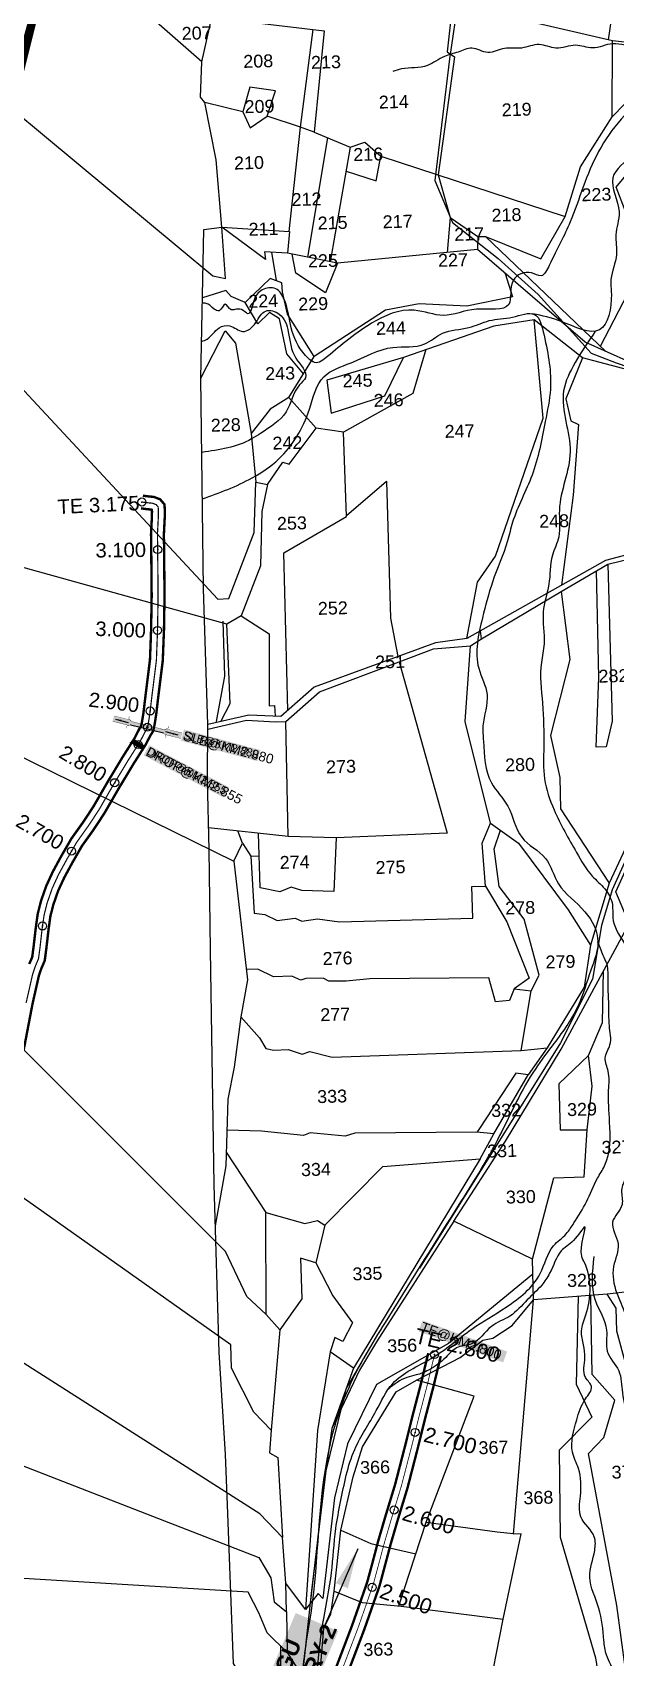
# Model space of a CAD drawing. Header units: inches. Extents: x 192867 to 224088, y 1602358 to 1617481.
# Drawn here: x 199842 to 200567, y 1605087 to 1607111 of the extents above; entities that cross this region are included whole.
import ezdxf
from ezdxf.enums import TextEntityAlignment as Align

# ---------------------------------------------------------------- set-up
doc = ezdxf.new("R2010")
doc.units = ezdxf.units.IN
doc.header["$LTSCALE"] = 15
doc.header["$MEASUREMENT"] = 0
doc.header["$PDMODE"] = 32
doc.header["$PDSIZE"] = 10
for name, pattern in [('ACAD_ISO02W100', [15, 12, -3]), ('ACAD_ISO03W100', [30, 12, -18]), ('HIDDEN2', [0.1875, 0.125, -0.0625])]:
    doc.linetypes.add(name, pattern=pattern)
for name, color, linetype in [('CANAL1', 7, 'Continuous'), ('CSMark', 72, 'Continuous'), ('PLOTS', 7, 'Continuous'), ('PLOTS NO', 7, 'Continuous'), ('RE REMARKS', 7, 'Continuous'), ('ROADS', 1, 'Continuous'), ('STREAMS', 4, 'Continuous'), ('STRUCTURE', 5, 'Continuous'), ('text2', 7, 'Continuous'), ('VILLAGE BOUNDRY', 5, 'Continuous')]:
    doc.layers.add(name, color=color, linetype=linetype)
doc.styles.get("Standard").update_dxf_attribs({"font": 'arial.ttf'})
doc.dimstyles.get("Standard").update_dxf_attribs({"dimtxt": 0.18, "dimasz": 0.18, "dimexe": 0.18, "dimexo": 0.0625, "dimgap": 0.09, "dimtad": 0, "dimtih": 1, "dimtoh": 1, "dimdec": 4, "dimzin": 0, "dimdsep": 46, "dimtxsty": 'Standard', "dimcen": 0.09, "dimadec": 0, "dimazin": 0, "dimtfac": 1, "dimtdec": 4, "dimtofl": 0, "dimtmove": 0, "dimatfit": 3, "dimfxl": 1, "dimtolj": 1, "dimtzin": 0, "dimarcsym": 0})

# ---------------------------------------------------------------- blocks, each defined once
blk = doc.blocks.new('DROP')
h = blk.add_hatch()
h.set_pattern_fill('ANSI31', color=1, scale=10, angle=45)
h.set_pattern_definition([(90, (-324.4107, -25.7687), (-1.25, 0), [])])
h.paths.add_polyline_path([(-9.9, -4.3), (-13.8, 4.1), (13.8, 4.1), (10.2, -4.3)])
at = {"layer": 'STRUCTURE', "color": 5, "const_width": 0.49}
blk.add_lwpolyline([(-9.9, -4.3), (-13.8, 4.1), (13.8, 4.1), (10.2, -4.3), (-9.9, -4.3)], dxfattribs=at)
at = {"layer": 'STRUCTURE', "color": 5}
blk.add_circle((0, 0), 1.33, dxfattribs=at)
blk = doc.blocks.new('SLB')
at = {"layer": 'STRUCTURE'}
h = blk.add_hatch(dxfattribs=at)
h.set_pattern_fill('DOTS', color=6, scale=20, angle=320.3722, style=0)
h.set_pattern_definition([(320.372247934, (-159.4327, -72.9564), (1.2786241598, 0.5641323054), [0, -1.25])])
h.paths.add_polyline_path([(769699.5, 1706871.1), (769699.5, 1706861.1), (769729.1, 1706861.1), (769732.1, 1706863.1), (769792.1, 1706863.1), (769795.1, 1706861.1), (769824.7, 1706861.1), (769824.7, 1706871.1), (769795.1, 1706871.1), (769792.1, 1706869.1), (769732.1, 1706869.1), (769729.1, 1706871.1)])
at = {"layer": 'STRUCTURE', "color": 6, "linetype": 'ACAD_ISO02W100', "ltscale": 0.5, "const_width": 0.5}
for points in [[(769699.5, 1706871.1), (769729.1, 1706871.1)], [(769795.1, 1706871.1), (769824.7, 1706871.1)], [(769699.5, 1706861.1), (769729.1, 1706861.1)], [(769795.1, 1706861.1), (769824.7, 1706861.1)]]:
    blk.add_lwpolyline(points, dxfattribs=at)
at = {"layer": 'STRUCTURE', "color": 6, "const_width": 0.628}
for points in [[(769726.1, 1706877.1), (769726.1, 1706873.1), (769732.1, 1706869.1), (769792.1, 1706869.1), (769798.1, 1706873.1), (769798.1, 1706877.1)], [(769726.1, 1706855.1), (769726.1, 1706859.1), (769732.1, 1706863.1), (769792.1, 1706863.1), (769798.1, 1706859.1), (769798.1, 1706855.1)]]:
    blk.add_lwpolyline(points, dxfattribs=at)
at = {"layer": 'STRUCTURE', "color": 6}
blk.add_lwpolyline([(769732.1, 1706863.1), (769792.1, 1706863.1)], dxfattribs=at)
blk.add_lwpolyline([(769732.1, 1706863.1), (769792.1, 1706863.1)], dxfattribs=at)
at = {"layer": 'STRUCTURE', "color": 0}
blk.add_circle((769762.1, 1706866.1), 1.24, dxfattribs=at)
for points in [[(769703.8, 1706866), (769726.7, 1706866)], [(769818.6, 1706865.8), (769795.7, 1706865.8)]]:
    blk.add_leader(points, dimstyle='Standard', override={"dimasz": 10, "dimgap": 0.09, "dimtad": 0}, dxfattribs=at)

msp = doc.modelspace()

# ---------------------------------------------------------------- linework, layer by layer
at = {"layer": 'CANAL1', "color": 200}
for points, const_width in [([(199830.9, 1605843.6), (199841.8, 1605900.7), (199849.7, 1605935.8), (199852.8, 1605945), (199857.1, 1605955), (199859.1, 1605970.3), (199861.8, 1605993.5), (199861.9, 1605994.7), (199862.3, 1605997), (199864.1, 1606010.3), (199867.8, 1606024.6), (199873.8, 1606042), (199881.4, 1606058.4), (199891.6, 1606077.2), (199903.6, 1606098.1), (199917.8, 1606117.9), (199931.2, 1606138.3), (199949.1, 1606169.3), (199967.8, 1606200.4), (199982.5, 1606223.6), (199988.6, 1606235.4), (199991.9, 1606240.6), (199993.5, 1606247.6), (199995.6, 1606260.4), (199998.6, 1606285.8), (200003.9, 1606328.3), (200005.4, 1606366), (200006, 1606401.9), (200006.1, 1606408.9), (200005.6, 1606464.5), (200005.6, 1606466.9), (200005.6, 1606467.7), (200005.3, 1606485.6), (200006.4, 1606507.1), (200006.5, 1606514.5), (200006.1, 1606522.9), (200000.6, 1606529.4), (199992.9, 1606532.3), (199985.2, 1606533.1), (199979.2, 1606533.9)], 3), ([(199830.9, 1605843.6), (199841.8, 1605900.7), (199849.7, 1605935.8), (199852.8, 1605945), (199857.1, 1605955), (199859.1, 1605970.3), (199861.8, 1605993.5), (199861.9, 1605994.7), (199862.3, 1605997), (199864.1, 1606010.3), (199867.8, 1606024.6), (199873.8, 1606042), (199881.4, 1606058.4), (199891.6, 1606077.2), (199903.6, 1606098.1), (199917.8, 1606117.9), (199931.2, 1606138.3), (199949.1, 1606169.3), (199967.8, 1606200.4), (199982.5, 1606223.6), (199988.6, 1606235.4), (199991.9, 1606240.6), (199993.5, 1606247.6), (199995.6, 1606260.4), (199998.6, 1606285.8), (200003.9, 1606328.3), (200005.4, 1606366), (200006, 1606401.9), (200006.1, 1606408.9), (200005.6, 1606464.5), (200005.6, 1606466.9), (200005.6, 1606467.7), (200005.3, 1606485.6), (200006.4, 1606507.1), (200006.5, 1606514.5), (200006.1, 1606522.9), (200000.6, 1606529.4), (199992.9, 1606532.3), (199985.2, 1606533.1), (199979.2, 1606533.9)], 3), ([(199837.8, 1605950.7), (199841.5, 1605959.3), (199843.2, 1605972.3), (199845.9, 1605995.5), (199846.1, 1605996.9), (199846.4, 1605999.2), (199848.4, 1606013.3), (199852.4, 1606029.2), (199859, 1606048), (199867.1, 1606065.6), (199877.6, 1606085), (199890.2, 1606106.8), (199904.6, 1606127), (199917.6, 1606146.7), (199935.3, 1606177.4), (199954.2, 1606208.8), (199968.6, 1606231.5), (199974.7, 1606243.4), (199976.9, 1606246.9), (199977.8, 1606250.7), (199979.8, 1606262.7), (199982.8, 1606287.7), (199988, 1606329.6), (199989.4, 1606366.4), (199990, 1606402.2), (199990.1, 1606409), (199989.6, 1606464.3), (199989.6, 1606466.7), (199989.6, 1606467.5), (199989.3, 1606485.9), (199990.4, 1606507.6), (199990.5, 1606514.3), (199990.4, 1606516.2), (199989.3, 1606516.6), (199983.3, 1606517.2), (199976.8, 1606518.1)], 3), ([(199837.8, 1605950.7), (199841.5, 1605959.3), (199843.2, 1605972.3), (199845.9, 1605995.5), (199846.1, 1605996.9), (199846.4, 1605999.2), (199848.4, 1606013.3), (199852.4, 1606029.2), (199859, 1606048), (199867.1, 1606065.6), (199877.6, 1606085), (199890.2, 1606106.8), (199904.6, 1606127), (199917.6, 1606146.7), (199935.3, 1606177.4), (199954.2, 1606208.8), (199968.6, 1606231.5), (199974.7, 1606243.4), (199976.9, 1606246.9), (199977.8, 1606250.7), (199979.8, 1606262.7), (199982.8, 1606287.7), (199988, 1606329.6), (199989.4, 1606366.4), (199990, 1606402.2), (199990.1, 1606409), (199989.6, 1606464.3), (199989.6, 1606466.7), (199989.6, 1606467.5), (199989.3, 1606485.9), (199990.4, 1606507.6), (199990.5, 1606514.3), (199990.4, 1606516.2), (199989.3, 1606516.6), (199983.3, 1606517.2), (199976.8, 1606518.1)], 3), ([(200214.1, 1605060.5), (200239.4, 1605127), (200258.2, 1605180.8), (200264.5, 1605204.1), (200272, 1605232.5), (200280.9, 1605263), (200293, 1605302.8), (200305.2, 1605350), (200315.5, 1605391.4), (200325.5, 1605429.8), (200334.2, 1605466.2)], 3), ([(200064.8, 1604651.4), (200068, 1604662.3), (200085.8, 1604725.2), (200106.3, 1604798.5), (200114.4, 1604829.9), (200120.6, 1604850.1), (200129.9, 1604869.6), (200155.1, 1604922.9), (200185, 1604992.6), (200214.1, 1605060.5), (200239.4, 1605127), (200258.2, 1605180.8), (200264.5, 1605204.1), (200272, 1605232.5), (200280.9, 1605263), (200293, 1605302.8), (200305.2, 1605350), (200315.5, 1605391.4), (200325.5, 1605429.8), (200334.2, 1605466.2)], 1.5), ([(200080.8, 1604649.2), (200083.4, 1604657.8), (200101.2, 1604720.9), (200121.7, 1604794.4), (200129.8, 1604825.5), (200135.6, 1604844.3), (200144.4, 1604862.8), (200169.7, 1604916.3), (200199.7, 1604986.3), (200228.9, 1605054.5), (200254.4, 1605121.5), (200273.5, 1605176.1), (200279.9, 1605200), (200287.4, 1605228.2), (200296.2, 1605258.4), (200308.4, 1605298.4), (200320.7, 1605346.1), (200331, 1605387.5), (200341, 1605425.9), (200349.8, 1605462.5)], 1.5), ([(200228.9, 1605054.5), (200254.4, 1605121.5), (200273.5, 1605176.1), (200279.9, 1605200), (200287.4, 1605228.2), (200296.2, 1605258.4), (200308.4, 1605298.4), (200320.7, 1605346.1), (200331, 1605387.5), (200341, 1605425.9), (200349.8, 1605462.5)], 3)]:
    msp.add_lwpolyline(points, dxfattribs=dict(at, const_width=const_width))
at = {"layer": 'CANAL1', "color": 1, "linetype": 'HIDDEN2', "ltscale": 4}
for points, const_width in [([(199833.9, 1605902.3), (199842, 1605937.9), (199845.3, 1605947.8), (199849.3, 1605957.2), (199851.2, 1605971.3), (199853.8, 1605994.5), (199854, 1605995.8), (199854.3, 1605998.1), (199856.3, 1606011.8), (199860.1, 1606026.9), (199866.4, 1606045), (199874.2, 1606062), (199884.6, 1606081.1), (199896.9, 1606102.4), (199911.2, 1606122.5), (199924.4, 1606142.5), (199942.2, 1606173.4), (199961, 1606204.6), (199975.6, 1606227.5), (199981.7, 1606239.4), (199984.4, 1606243.8), (199985.7, 1606249.1), (199987.7, 1606261.5), (199990.7, 1606286.7), (199996, 1606328.9), (199997.4, 1606366.2), (199998, 1606402), (199998.1, 1606408.9), (199997.6, 1606464.4), (199997.6, 1606466.8), (199997.6, 1606467.6), (199997.3, 1606485.7), (199998.4, 1606507.4), (199998.5, 1606514.4), (199998.2, 1606519.8), (199995.8, 1606522.7), (199991.1, 1606524.5), (199984.3, 1606525.1), (199978, 1606526)], 1.5), ([(199833.9, 1605902.3), (199842, 1605937.9), (199845.3, 1605947.8), (199849.3, 1605957.2), (199851.2, 1605971.3), (199853.8, 1605994.5), (199854, 1605995.8), (199854.3, 1605998.1), (199856.3, 1606011.8), (199860.1, 1606026.9), (199866.4, 1606045), (199874.2, 1606062), (199884.6, 1606081.1), (199896.9, 1606102.4), (199911.2, 1606122.5), (199924.4, 1606142.5), (199942.2, 1606173.4), (199961, 1606204.6), (199975.6, 1606227.5), (199981.7, 1606239.4), (199984.4, 1606243.8), (199985.7, 1606249.1), (199987.7, 1606261.5), (199990.7, 1606286.7), (199996, 1606328.9), (199997.4, 1606366.2), (199998, 1606402), (199998.1, 1606408.9), (199997.6, 1606464.4), (199997.6, 1606466.8), (199997.6, 1606467.6), (199997.3, 1606485.7), (199998.4, 1606507.4), (199998.5, 1606514.4), (199998.2, 1606519.8), (199995.8, 1606522.7), (199991.1, 1606524.5), (199984.3, 1606525.1), (199978, 1606526)], 1), ([(200072.8, 1604650.3), (200075.7, 1604660.1), (200093.5, 1604723.1), (200114, 1604796.5), (200122.1, 1604827.7), (200128.1, 1604847.2), (200137.1, 1604866.2), (200162.4, 1604919.6), (200192.3, 1604989.5), (200221.5, 1605057.5), (200246.9, 1605124.2), (200265.8, 1605178.4), (200272.2, 1605202.1), (200279.7, 1605230.4), (200288.6, 1605260.7), (200300.7, 1605300.6), (200313, 1605348), (200323.3, 1605389.4), (200333.3, 1605427.8), (200342, 1605464.4)], 1), ([(200221.5, 1605057.5), (200246.9, 1605124.2), (200265.8, 1605178.4), (200272.2, 1605202.1), (200279.7, 1605230.4), (200288.6, 1605260.7), (200300.7, 1605300.6), (200313, 1605348), (200323.3, 1605389.4), (200333.3, 1605427.8), (200342, 1605464.4)], 1)]:
    msp.add_lwpolyline(points, dxfattribs=dict(at, const_width=const_width))
at = {"layer": 'PLOTS', "color": 0}
for points in [[(200558.6, 1607101.6), (200619, 1607513), (200466, 1607529.1)], [(200232.7, 1604846.4), (200186.1, 1604902.2), (200119.2, 1605034.9), (200091.8, 1605079.7), (200084.4, 1605277.5), (200082, 1605340.1), (200074.1, 1605467.4), (200067.7, 1605675.9), (200063.1, 1605968.2), (200061.7, 1606093.2), (200059.5, 1606179.7), (200059.8, 1606249.1), (200054.8, 1606417.7), (200051.2, 1606680.4), (200054.9, 1606865.3), (200077.4, 1606868.4), (200070.3, 1606952), (200056.2, 1607023.4), (200050.7, 1607030.2), (200052.5, 1607074.2), (199996, 1607123.5), (199960.2, 1607172.2), (199915.4, 1607209.4), (199863.5, 1607239.3)], [(200052.5, 1607074.2), (200065, 1607129.1), (200204.9, 1607112.7), (200192.3, 1606986.6), (200175.3, 1606992.8)], [(200192.3, 1606986.6), (200237.2, 1606967.8), (200255.3, 1606974.1), (200275.4, 1606956.8), (200504.7, 1606881.3), (200523.8, 1606943.4), (200562.8, 1607005.4), (200563.6, 1607100.4), (200364.5, 1607146.5), (200357.9, 1607086.5), (200366.8, 1607080.5), (200346.4, 1606933.4)], [(200175.3, 1606992.8), (200191, 1607114.3)], [(200807.3, 1607119.3), (200723, 1607103.4), (200703.9, 1607117.2), (200683.2, 1607104.7), (200608.8, 1607095.3), (200563.6, 1607100.4)], [(200562.8, 1607005.4), (200592.3, 1607036), (200644.5, 1607072.8), (200654, 1607101)], [(200548.6, 1606719.9), (200582.3, 1606785.5), (200598.9, 1606836.9), (200567.8, 1606917.9), (200606.2, 1606964.1), (200651, 1606969), (200650.3, 1606993.5), (200623.6, 1606996.7), (200643.7, 1607072.2)], [(200161, 1606862.8), (200175.3, 1606992.8), (200133.9, 1607006.4), (200144.3, 1607037.8), (200112.3, 1607042.4), (200103.6, 1607012), (200056.2, 1607023.4)], [(199814.8, 1607016.7), (200066.2, 1606807.8), (200082.1, 1606804.5), (200077.4, 1606868.4)], [(200103.6, 1607012), (200112.5, 1606991.9), (200133.9, 1607006.4)], [(200184.2, 1606830.8), (200209.3, 1606979.5)], [(200237.2, 1606967.8), (200212.3, 1606825.1)], [(200231.9, 1606937.9), (200269.6, 1606925.9), (200275.4, 1606956.8)], [(200346.4, 1606933.4), (200361.6, 1606880.3), (200395.9, 1606856.5), (200405.6, 1606856.8), (200555.3, 1606713.4)], [(200917.2, 1606772.3), (200866.7, 1606776.7), (200789.6, 1606771.2), (200758.2, 1606754.7), (200747.9, 1606732.6), (200690.4, 1606719.1), (200648.7, 1606682.5), (200640.5, 1606675.3), (200529.6, 1606724.9), (200395.4, 1606840.4), (200221.4, 1606823.3), (200159.2, 1606835.8), (200130.6, 1606837.7), (200131.7, 1606827.9), (200077.4, 1606868.4)], [(200077.4, 1606868.4), (200161.5, 1606862.8), (200159.2, 1606835.8)], [(200361.6, 1606880.3), (200357.7, 1606836.7)], [(200405.6, 1606856.8), (200474.1, 1606828.7), (200504.7, 1606881.3)], [(200395.9, 1606856.5), (200395.4, 1606840.4)], [(200139.2, 1606837.1), (200144.8, 1606801.7)], [(200221.4, 1606823.3), (200206.3, 1606786.4), (200169.3, 1606810.9), (200165, 1606834.6)], [(200430, 1606810.7), (200439, 1606781.6), (200382.3, 1606769.8), (200323, 1606772.6), (200281.1, 1606764.7), (200192.1, 1606707), (200159.3, 1606759.7), (200153, 1606787.8), (200152, 1606799), (200137.6, 1606804.5), (200106.3, 1606774.3), (200089.2, 1606781.8), (200082.5, 1606789.4), (200053.2, 1606780.2)], [(200179, 1606685.7), (200158.2, 1606710.7), (200149.3, 1606754.1), (200136.8, 1606761.9), (200122.3, 1606747.9), (200106.3, 1606774.3)], [(199748.8, 1606752.9), (200072.5, 1606405.2), (200086.2, 1606405.9), (200117.7, 1606488.2), (200119.9, 1606550.8)], [(200640.5, 1606675.3), (200526.1, 1606705.5), (200466.1, 1606752.9), (200415.9, 1606744.8), (200303.3, 1606706), (200208, 1606677.7), (200213.4, 1606636.8), (200280, 1606658.2), (200303.3, 1606706)], [(200382.2, 1606356.1), (200395.5, 1606426.2), (200417.9, 1606458.7), (200477.1, 1606630.2), (200466.1, 1606752.9)], [(200051.2, 1606680.4), (200081.4, 1606739.2), (200094.6, 1606723.7), (200113.8, 1606611.1), (200119.9, 1606550.8), (200134.3, 1606547.6), (200153.2, 1606575.8), (200161.2, 1606573.2), (200194.9, 1606617.9)], [(200331.3, 1606715.7), (200315, 1606661.1), (200228.8, 1606613.1), (200194.9, 1606617.9), (200160.6, 1606656.1), (200192.1, 1606707)], [(200526.1, 1606705.5), (200505.2, 1606654.4), (200511.4, 1606626.9), (200521, 1606622.3), (200514.3, 1606534.5), (200499.8, 1606422.3)], [(200160.6, 1606656.1), (200137.4, 1606641.7), (200113.8, 1606611.1)], [(200159.5, 1606266.7), (200154.5, 1606462.7), (200232.6, 1606507.8), (200228.8, 1606613.1)], [(200134.3, 1606547.6), (200127.2, 1606514), (200125.4, 1606446.4), (200101.6, 1606384.3), (200083.8, 1606374), (199682.3, 1606485.5)], [(200232.6, 1606509.4), (200282.4, 1606552.1), (200287.2, 1606381.4), (200296.5, 1606333.5)], [(200689.5, 1606461.8), (200672.7, 1606408.7), (200649.3, 1606277.9), (200623.4, 1606190.1), (200605.3, 1606150.3), (200559.1, 1606051.4)], [(200368.7, 1604825), (200398.6, 1604966.4), (200402.3, 1604984), (200407.1, 1605031.4), (200427.2, 1605135), (200450, 1605241.2), (200440.2, 1605240.9), (200465.3, 1605532.4), (200463.7, 1605583.3), (200366.1, 1605630.5), (200430.2, 1605730.3), (200499.5, 1605844.9), (200540.6, 1605920.8), (200563.7, 1605963.6), (200584.1, 1606001.2), (200567.7, 1606040.7), (200617.8, 1606151.4), (200637.8, 1606194.2), (200647.1, 1606231.5), (200684.9, 1606400.6), (200697.3, 1606443.9)], [(200557.5, 1606448.6), (200563, 1606253.3), (200555.4, 1606221), (200543, 1606220.6), (200546.5, 1606307.7), (200543.5, 1606440.3)], [(200499.7, 1606414.4), (200510.5, 1606330.1), (200486.2, 1606235.1), (200497.7, 1606183.1), (200498.8, 1606143.9), (200559.1, 1606051.4), (200535.9, 1605974.4), (200528.3, 1605921.7), (200482.1, 1605846.2), (200458.7, 1605812.8), (200443.1, 1605814.9), (200397, 1605744.7), (200394.8, 1605741.4), (200242.7, 1605739.9), (200230.8, 1605736.4), (200187.4, 1605740.7), (200178.9, 1605737.2), (200126.7, 1605742.7), (200083.7, 1605744)], [(200078.6, 1606377.8), (200080.6, 1606309.2), (200070.2, 1606252.9)], [(200101.6, 1606384.3), (200136.4, 1606361.7), (200136.3, 1606272.4), (200143.1, 1606272.5), (200143.9, 1606259.3)], [(200076.2, 1606252.7), (200087.9, 1606274.9), (200083.8, 1606374)], [(200113.6, 1606085.2), (200117.7, 1606013.9), (200130.8, 1606012.2), (200146.3, 1606004.8), (200168.5, 1606007.7), (200176.8, 1606004.2), (200196.5, 1606007.1), (200223.7, 1606003.1), (200389.7, 1606007.9), (200388.6, 1606047.3), (200405.6, 1606047.8), (200401.2, 1606101.4), (200411.7, 1606126.2), (200380, 1606252.7), (200386.8, 1606347)], [(200298, 1606326.8), (200357.6, 1606113.6), (200219.5, 1606107.9), (200159.9, 1606109.5), (200156.9, 1606252.8)], [(199639.2, 1606301.7), (200092.5, 1606078.6), (200109.2, 1605931), (200100.9, 1605885.1), (200092.7, 1605822.4), (200084.9, 1605782.6), (200082.3, 1605699.6), (200069.3, 1605624.7)], [(200159.9, 1606109.5), (200061, 1606120.3)], [(200092.5, 1606078.6), (200103.2, 1606101.3), (200097.3, 1606116.4)], [(200405.6, 1606047.8), (200431.9, 1606003.3), (200459.9, 1605933), (200441.2, 1605920), (200462.1, 1605917.4), (200472, 1605936.8), (200453.4, 1606006.7), (200422.6, 1606047.2), (200416.3, 1606094), (200424, 1606117.2)], [(200411.7, 1606126.2), (200446.6, 1606101), (200508.1, 1606018), (200535.9, 1605974.4)], [(200132.7, 1605514.3), (200108.3, 1605536.8), (200081.9, 1605592.6), (199577.9, 1606096.7)], [(200103.2, 1606101.3), (200113.6, 1606085.2), (200124, 1606085.5)], [(200219.5, 1606107.9), (200216.7, 1606041), (200176.9, 1606042.4), (200163.7, 1606046.5), (200149.7, 1606040.7), (200125.2, 1606045.7), (200123.2, 1606113.5)], [(200441.2, 1605920), (200435.1, 1605905.4), (200418, 1605903.8), (200409.5, 1605933.4), (200261.6, 1605932.3), (200232.2, 1605929.5), (200210.7, 1605929.3), (200203.5, 1605933.2), (200181.7, 1605932.6), (200175.8, 1605930.6), (200164.3, 1605935.6), (200141.5, 1605934.9), (200122, 1605944.3), (200107.7, 1605943.9)], [(200463.7, 1605583.3), (200490.5, 1605684.5), (200528.3, 1605685.6), (200531.7, 1605744.3), (200538, 1605798.5), (200533.4, 1605836.7), (200550.9, 1605877.7), (200552.2, 1605942.2)], [(200100.9, 1605885.1), (200124.1, 1605858.8), (200132, 1605845.4), (200142, 1605843.6), (200160, 1605844.1), (200177.5, 1605838.3), (200186.7, 1605841.9), (200214.5, 1605834.9), (200449.6, 1605843.1), (200462.1, 1605917.4)], [(200149.4, 1605495.3), (200138.6, 1605370.4), (200117.1, 1605392.6), (200089.3, 1605447.3), (200088.5, 1605476.4), (199559, 1605851.3)], [(200449.6, 1605843.1), (200482.1, 1605846.2)], [(200533.4, 1605836.7), (200496.8, 1605801.5), (200498.4, 1605744.1), (200531.7, 1605744.3)], [(200415.8, 1605739.3), (200458.7, 1605812.8)], [(200082.8, 1605716.5), (200132.1, 1605641.3), (200180.8, 1605627.7), (200196.6, 1605631.4), (200205.7, 1605625.5), (200277.6, 1605698.8), (200398.6, 1605708.1), (200415.8, 1605739.3), (200394.8, 1605741.4)], [(200398.6, 1605708.1), (200241.1, 1605447.4), (200212.2, 1605467.8), (200196.5, 1605369.9), (200186, 1605214.6), (200181.4, 1605147.2), (200157.2, 1605179.6), (200152.9, 1605236.6), (200124.6, 1605266.2), (199524.3, 1605649.2)], [(200194.4, 1605578.8), (200175.4, 1605584.6), (200176.9, 1605533.7), (200149.4, 1605495.3), (200132.7, 1605514.3), (200132.1, 1605641.3)], [(200366.1, 1605630.5), (200269.7, 1605480.2), (200248.7, 1605445.1), (200214.2, 1605372.3)], [(200205.7, 1605625.5), (200194.4, 1605578.8), (200215.7, 1605537.6), (200240, 1605504.1), (200228.1, 1605480.6), (200218.1, 1605485.6), (200212.2, 1605467.8)], [(200464.3, 1605564.5), (200359.5, 1605478.3), (200269.8, 1605427.2), (200233.8, 1605353.1), (200217.4, 1605286), (200202.9, 1605160.8), (200197.1, 1605167), (200181.4, 1605147.2)], [(200331.7, 1605255.6), (200391.5, 1605412.6), (200319.4, 1605432.6), (200373.9, 1605460.8), (200402.2, 1605482.5), (200414.7, 1605484.9), (200438.5, 1605500.8), (200465.3, 1605532.4)], [(200520.6, 1605536.7), (200518.2, 1605427.7), (200537.7, 1605386.5), (200497.2, 1605345.5), (200498.4, 1605236.9), (200525.6, 1605143.7), (200542.3, 1605086.8), (200548.4, 1605047.3), (200413.6, 1605064.9)], [(200659.9, 1604794.4), (200640, 1604936.4), (200612.5, 1604994.4), (200594.5, 1605001.7), (200603, 1605040.8), (200595.6, 1605065.4), (200619.1, 1605100.9), (200622.5, 1605143.4), (200599.1, 1605210.9), (200609, 1605280.8), (200590.7, 1605419.9), (200580.5, 1605450.7), (200568.8, 1605493.5), (200568, 1605522.2), (200556.9, 1605539.6), (200465.3, 1605532.4)], [(200595.6, 1605065.4), (200579.4, 1605072.1), (200568.8, 1605152.1), (200533.5, 1605341.3), (200552.7, 1605361.2), (200566.3, 1605407.6), (200538.2, 1605439.8), (200536.6, 1605538)], [(200634.7, 1605141.6), (200620.4, 1605231.6), (200622.5, 1605264.4), (200630.9, 1605332.3), (200626.2, 1605369.8), (200599.5, 1605459.7), (200595, 1605492.3), (200586.1, 1605543), (200556.9, 1605539.6)], [(199479.7, 1605462), (200123.5, 1605211.6), (200131.3, 1605198.6), (200138.5, 1605186.6), (200142.7, 1605156.4), (200158, 1605144), (200157.2, 1605179.6)], [(200241.1, 1605447.4), (200214.2, 1605372.3), (200204.2, 1605302.4), (200187.1, 1605154.4)], [(200225.6, 1605245.7), (200240.6, 1605312.1), (200252.4, 1605349.4), (200294.1, 1605418.2), (200319.4, 1605432.6)], [(200138.6, 1605370.4), (200136.7, 1605342), (200147.2, 1605336.2), (200152.9, 1605236.6)], [(200217.3, 1605169.8), (200225.6, 1605245.7), (200262.7, 1605229.2), (200318.8, 1605216.2)], [(200297.6, 1605151.4), (200331.7, 1605255.6), (200420, 1605243.5), (200440.3, 1605241.8)], [(200158, 1605144), (200158.5, 1605093.6), (200133.8, 1605118.1), (200123.6, 1605142.8), (200110.2, 1605168.7), (199483.2, 1605206.7)], [(200200, 1605073.6), (200204.5, 1605123.8), (200213.2, 1605141.1), (200217.3, 1605169.8), (200251.9, 1605155.7), (200300.6, 1605151.1), (200427.2, 1605135)], [(200150.2, 1605101.8), (200149.6, 1604974.6)], [(200158.5, 1605093.6), (200177.6, 1605063.1), (200161, 1604951.9)]]:
    msp.add_lwpolyline(points, dxfattribs=at)
at = {"layer": 'ROADS', "linetype": 'ACAD_ISO03W100'}
for points in [[(200027.7, 1608051.2), (200163.3, 1607887.5), (200154.6, 1607784.3), (200211.9, 1607705.5), (200280.2, 1607576.7), (200359.7, 1607327.5), (200375.2, 1607256.2), (200373.5, 1607164.5), (200360.5, 1607077.7), (200342.2, 1606926.4), (200364.5, 1606874.2), (200421, 1606829.1)], [(200692.9, 1606454), (200683.4, 1606415.4), (200636.8, 1606208), (200574.5, 1606068.9), (200563, 1606043.3), (200549.9, 1605998.6), (200538.7, 1605931.9), (200498.7, 1605852.4), (200418.7, 1605724.4), (200261.6, 1605473.4), (200231.8, 1605421.5), (200206.6, 1605319.5), (200189, 1605170.8), (200178, 1605070.6), (200155.8, 1604938)]]:
    msp.add_lwpolyline(points, dxfattribs=at)
at = {"layer": 'ROADS'}
for points in [[(200421, 1606829.1), (200470.8, 1606784.3), (200536.9, 1606711.5), (200568, 1606699.4), (200670.9, 1606663.9)], [(200686.2, 1606469.2), (200639.5, 1606475.5), (200554.8, 1606453.3), (200382.2, 1606356.1), (200343.1, 1606350.6), (200192.4, 1606295.4), (200150.7, 1606259), (200111, 1606260.4), (200059.8, 1606249.1)], [(200400.6, 1606355.7), (200499.7, 1606414.4), (200557.5, 1606448.6), (200640.8, 1606469), (200689.5, 1606461.8)], [(200059.8, 1606243.1), (200108.1, 1606254.3), (200143.9, 1606252.4), (200156.9, 1606252.8), (200199.1, 1606289.6), (200298, 1606326.8), (200340.8, 1606343), (200386.8, 1606347), (200400.6, 1606355.7), (200399, 1606365.5)]]:
    msp.add_lwpolyline(points, dxfattribs=at)
at = {"layer": 'STREAMS'}
for points in [[(201616.6, 1607135.2), (201600.8, 1607133.2), (201571.7, 1607137.2), (201535.1, 1607136.1), (201507.4, 1607135.4), (201474.3, 1607139.5), (201444.6, 1607134.7), (201409, 1607120), (201381.7, 1607113.4), (201363.2, 1607095.8), (201327.9, 1607077.6), (201299.1, 1607066.7), (201281.2, 1607063.4), (201239.6, 1607059), (201211.1, 1607062.6), (201175.4, 1607061.6), (201128.3, 1607085.4), (201093.3, 1607106.9), (201049, 1607134.7), (201003.1, 1607148.7), (200978.8, 1607148), (200917.5, 1607146.3), (200872.8, 1607138.2), (200856.7, 1607125.8), (200817, 1607117.5), (200784.8, 1607106.3), (200758.2, 1607103), (200730.9, 1607097.9), (200708.9, 1607097.3), (200685.1, 1607097.9), (200669.4, 1607091.9), (200642.6, 1607093.9), (200594.7, 1607091), (200563.6, 1607096.6), (200538.5, 1607091.4), (200517.5, 1607094.7), (200493.1, 1607091.2), (200472.3, 1607095.6), (200450.2, 1607091.3), (200429, 1607090.7), (200408.4, 1607085.8), (200388.5, 1607091), (200371.3, 1607086.2), (200354.3, 1607080.9), (200333.2, 1607069.5), (200300.9, 1607065.2), (200290, 1607062)], [(200666.5, 1607091.4), (200608.3, 1607038.4), (200546.1, 1606962.5), (200510.7, 1606874.7), (200484.7, 1606820.6), (200474.6, 1606807.7), (200462.6, 1606811.3), (200440, 1606802), (200434.4, 1606772.1), (200394.2, 1606766.1), (200353, 1606758.3), (200316.8, 1606764.8), (200263.6, 1606748.5), (200231.5, 1606725.8), (200205.2, 1606704.3), (200196.8, 1606699.5), (200181.5, 1606708.5), (200163.8, 1606742.7), (200155.2, 1606777.7), (200144.4, 1606791.6), (200127.6, 1606790), (200117.1, 1606776.3), (200109.5, 1606760.5), (200102, 1606765.7), (200093.5, 1606765.5), (200089, 1606765.4), (200081.6, 1606772.3), (200073.9, 1606764.2), (200067.9, 1606766.2), (200058, 1606773.3), (200053.1, 1606773.4)], [(201562.8, 1607098.8), (201539.9, 1607099.1), (201511.2, 1607092.8), (201479.5, 1607090.9), (201465.2, 1607085.7), (201435.2, 1607082.5), (201421.8, 1607075), (201409.1, 1607071.4), (201379.9, 1607064.8), (201363.7, 1607045.3), (201352.1, 1607031.5), (201332.9, 1607023.7), (201318.1, 1607015), (201299.1, 1607009.7), (201288.8, 1607001.6), (201271.9, 1606990.7), (201240.8, 1606972.5), (201205.4, 1606984.8), (201176.8, 1607000.6), (201162.5, 1607014.8), (201150.8, 1607022.1), (201130.3, 1607043.9), (201119.8, 1607048.7), (201108.8, 1607052), (201091.6, 1607065.6), (201072.9, 1607071), (201064.1, 1607077.9), (201048.7, 1607083.2), (201029.9, 1607086.9), (201015.3, 1607098.9), (201006.4, 1607096.9), (200990.3, 1607099), (200982.4, 1607101), (200970.2, 1607100.7), (200956.3, 1607095.6), (200940, 1607093.6), (200916.8, 1607081.7), (200899.8, 1607076.1), (200885.6, 1607068.9), (200875.1, 1607059.9), (200860.4, 1607052.4), (200828.3, 1607058.3), (200808.5, 1607059.3), (200799.6, 1607063.3), (200793.3, 1607068.2), (200778.1, 1607070.2), (200762.6, 1607069.8), (200745.8, 1607071.3), (200731.3, 1607068.8), (200713.4, 1607068.3), (200698, 1607065.3), (200685.4, 1607063.8), (200647.8, 1607034.5), (200630.8, 1607012.4), (200623.7, 1606997.3), (200634.2, 1606979.5), (200634.4, 1606974.2), (200607.7, 1606971.2), (200589.3, 1606959), (200563.8, 1606929.7), (200571.6, 1606887.1), (200567.6, 1606858.5), (200568.3, 1606834.3), (200561.5, 1606803.2), (200562, 1606784.6), (200547.1, 1606740.2), (200499.5, 1606750.8), (200464.5, 1606760.3)], [(200052.1, 1606726), (200059.1, 1606728.9), (200073.9, 1606742.8), (200087.3, 1606745.4), (200103.3, 1606738.3), (200119.7, 1606749.5), (200132, 1606763.8), (200148.9, 1606759.9), (200160.1, 1606737.9), (200169.5, 1606705.2), (200181.4, 1606680.8), (200173.9, 1606671.8), (200157.5, 1606638.4), (200125.6, 1606611.5), (200114.5, 1606604.5), (200052.5, 1606587.8)], [(200053.2, 1606529.9), (200115.3, 1606556.1), (200148.1, 1606579.4), (200186.4, 1606641.6), (200204.2, 1606682), (200238.1, 1606699.4), (200290.3, 1606718.5), (200329.8, 1606722.8), (200351.8, 1606736.1), (200384.7, 1606743.2), (200410.1, 1606751.8), (200439.1, 1606756.2), (200466.3, 1606759.6), (200478.2, 1606733.9), (200486.1, 1606666.6), (200479.8, 1606626.1), (200463.3, 1606559.3), (200439.2, 1606500.8), (200432.8, 1606477.5), (200414.1, 1606426.3), (200401.7, 1606381.9), (200397, 1606318.9), (200407.3, 1606286.4), (200402.3, 1606247.4), (200402.8, 1606228.3), (200412.8, 1606176.4), (200433.2, 1606147.2), (200450.5, 1606108.5), (200479.9, 1606082.3), (200496.3, 1606050.6), (200529.2, 1606015.8), (200545.3, 1605978.4), (200536.5, 1605943.2), (200520.2, 1605898), (200488.3, 1605848.8), (200464.3, 1605815.3), (200420.3, 1605731.8), (200367.6, 1605643.8), (200280.4, 1605504.3), (200235.2, 1605423.2), (200210.5, 1605346.3), (200188.1, 1605142.5), (200177.6, 1605063.1), (200179.9, 1604981.9), (200174.2, 1604925.8)], [(200542, 1606738.6), (200516.9, 1606699.5), (200502.6, 1606664.4), (200510.7, 1606588.3), (200497.3, 1606516), (200496.5, 1606482.7), (200488.7, 1606459.6), (200484.2, 1606423.5), (200477.2, 1606389.1), (200478.4, 1606349.5), (200474.9, 1606326.2), (200476.3, 1606275.4), (200477.9, 1606221.1), (200479, 1606181.4), (200490.7, 1606142.9), (200518.8, 1606089.4), (200538.3, 1606060.1), (200553.8, 1606044.4), (200563.3, 1606024.5), (200563.8, 1606008.8), (200578.4, 1605976.4), (200589.8, 1605952.3), (200590.4, 1605931.6), (200595.4, 1605919.4), (200595.9, 1605898.5), (200590.5, 1605877.5), (200591.1, 1605856.5), (200586.3, 1605832.3), (200587.5, 1605789.1), (200588.2, 1605765.5), (200589.1, 1605733.2), (200590, 1605701.8), (200578.5, 1605681), (200574.8, 1605668.6), (200575.3, 1605651.2), (200563.6, 1605629.3), (200570.3, 1605602.4), (200564.8, 1605574.2), (200568.7, 1605541), (200578.8, 1605516.4), (200586.7, 1605476.9), (200590.6, 1605448.5), (200600.4, 1605419.3), (200610.8, 1605373.3), (200611.5, 1605343.1), (200612.1, 1605323), (200618.8, 1605312), (200623.3, 1605294.4), (200620.8, 1605274.4), (200592.2, 1605219.3), (200596.7, 1605173.7), (200598.4, 1605113.1), (200588.8, 1605031.6), (200583.1, 1605015.4), (200578.6, 1604969), (200558.3, 1604947.6), (200567.1, 1604911.4), (200582.4, 1604892.7), (200613.8, 1604845.7), (200623.4, 1604798.3)], [(200193.3, 1604893.7), (200191.7, 1604948.5), (200195.6, 1605064), (200204.1, 1605135.9), (200213.8, 1605192.6), (200219.2, 1605247.8), (200225.2, 1605281.1), (200242.7, 1605346.3), (200269.6, 1605394.7), (200290, 1605428.4), (200337.9, 1605459.6), (200388.4, 1605496.1), (200431, 1605523.5), (200473.4, 1605565.3), (200490.1, 1605600), (200505.8, 1605614.7), (200515.5, 1605628.3), (200531, 1605654.5), (200544.7, 1605683.9), (200553.5, 1605699.4), (200559.8, 1605754), (200558.6, 1605793.7), (200558, 1605817.5), (200554.4, 1605833.7), (200560.2, 1605849.9), (200559.5, 1605874), (200559, 1605894), (200557.9, 1605930.8), (200556.6, 1605950.4), (200551.9, 1605961.5), (200545.3, 1605978.4)], [(200498.4, 1604809.9), (200503.9, 1604830), (200529.3, 1604867.9), (200536.8, 1604897), (200545.7, 1604925.3), (200545.1, 1604948.8), (200548.7, 1604974.8), (200544.8, 1605000), (200549.7, 1605029.4), (200565, 1605066.5), (200555.9, 1605090.4), (200552.7, 1605108.5), (200546.5, 1605148.4), (200535.2, 1605187.4), (200541.3, 1605220.6), (200540.8, 1605237.3), (200524.2, 1605262.2), (200523.5, 1605288.1), (200521, 1605322.6), (200513.8, 1605342.7), (200518.9, 1605383.3), (200529.8, 1605409.2), (200537.3, 1605424.7), (200529.9, 1605435.9), (200529.2, 1605460.6), (200527.3, 1605476.4), (200524.9, 1605493.8), (200530.3, 1605514.1), (200528.5, 1605579.1), (200525.2, 1605586.8), (200528.8, 1605623.3), (200514.9, 1605606.6), (200499.7, 1605593.5), (200485.2, 1605565.6), (200475.4, 1605550.9), (200457.3, 1605532.4), (200435.9, 1605512.4), (200412.9, 1605499.5), (200388, 1605477.7), (200371.6, 1605473.7), (200355.9, 1605460.9), (200334.4, 1605444.9), (200319.3, 1605439), (200307.6, 1605435.9), (200284.6, 1605421.5)], [(200540.3, 1605586.4), (200541.8, 1605532.2), (200556.1, 1605494.7), (200556.9, 1605468.6), (200571.1, 1605444.3), (200575.7, 1605416.8), (200583.1, 1605384), (200585, 1605316.1), (200583.1, 1605249), (200586.9, 1605229), (200592.2, 1605198.6)]]:
    msp.add_spline(points, degree=3, dxfattribs=at)
at = {"layer": 'text2', "color": 2, "linetype": 'Continuous'}
for p in [(199978, 1606526), (199978, 1606526), (199997.6, 1606466.8), (199997.6, 1606466.8), (199997.4, 1606366.1), (199997.4, 1606366.1), (199988.2, 1606265.8), (199988.2, 1606265.8), (199944.1, 1606176.5), (199944.1, 1606176.5), (199890.5, 1606091.3), (199890.5, 1606091.3), (200342, 1605464.4), (200342, 1605464.4), (200317.8, 1605367.4), (200317.8, 1605367.4), (200291.7, 1605270.9), (200291.7, 1605270.9), (200264.5, 1605174.6), (200264.5, 1605174.6)]:
    msp.add_point(p, dxfattribs=at)
at = {"layer": 'text2', "color": 3}
for p in [(199984.8, 1606245.6, 1), (199984.8, 1606245.6, 1), (199973.3, 1606224, 2), (199973.3, 1606224, 2), (199854.3, 1605998.1, 1), (199854.3, 1605998.1, 1)]:
    msp.add_point(p, dxfattribs=at)
at = {"layer": 'VILLAGE BOUNDRY', "color": 5, "linetype": 'HIDDEN2', "ltscale": 14}
msp.add_lwpolyline([(200586.8, 1604799.5, 10, 10, 0), (200368.7, 1604825, 10, 10, 0), (200271.8, 1604835.1, 10, 10, 0), (200232.7, 1604846.4, 10, 10, 0), (200071.7, 1604831.4, 10, 10, 0), (199482, 1605020.1, 10, 10, 0), (199485.2, 1605057, 10, 10, 0), (199479.4, 1605478.7, 10, 10, 0), (199483.3, 1605543.8, 10, 10, 0), (199578, 1606041.3, 10, 10, 0), (199687.6, 1606508.1, 10, 10, 0), (199844, 1607133.5, 10, 10, 0), (199922.3, 1607434.4, 10, 10, 0), (199948.3, 1607590.7, 10, 10, 0), (199955.1, 1607716.1, 10, 10, 0), (200027.4, 1608049.4, 10, 10, 0), (200094.4, 1608449, 10, 10, 0), (200176.6, 1608832.8, 10, 10, 0)], format="xyseb", dxfattribs=at)
at = {"layer": 'VILLAGE BOUNDRY', "color": 5, "linetype": 'HIDDEN2', "ltscale": 14, "const_width": 10}
msp.add_lwpolyline([(199819.9, 1607048.4), (199853, 1607165.2)], dxfattribs=at)

# ---------------------------------------------------------------- block references
at = {"xscale": 0.6999999999999997, "yscale": 0.6999999999999997, "zscale": 0.6999999999999997, "rotation": 148.3878081419048}
msp.add_blockref('DROP', (199973.3, 1606224, 2), dxfattribs=at)
msp.add_blockref('DROP', (199973.3, 1606224, 2), dxfattribs=at)
at = {"layer": 'STRUCTURE', "color": 0, "xscale": 0.7, "yscale": 0.7, "zscale": 0.7, "rotation": 345.8533642537287}
msp.add_blockref('SLB', (-614523.5, 579367, 1), dxfattribs=at)
msp.add_blockref('SLB', (-614523.5, 579367, 1), dxfattribs=at)

# ---------------------------------------------------------------- texts
at = {"layer": 'CSMark', "color": 1}
for s, height, rotation, p in [('TE 3.175', 18, 2.8086, (199873, 1606519.9)), ('TE 3.175', 18, 2.8086, (199873, 1606519.9)), ('3.100', 18, 0.752, (199920.2, 1606465.8)), ('3.100', 18, 0.752, (199920.2, 1606465.8)), ('3.000', 18, 357.7376, (199920.1, 1606368.4)), ('3.000', 18, 357.7376, (199920.1, 1606368.4)), ('2.900', 18, 353.1727, (199912, 1606280.3)), ('2.900', 18, 353.1727, (199912, 1606280.3)), ('2.800', 18, 328.9028, (199877.9, 1606216.6)), ('2.800', 18, 328.9028, (199877.9, 1606216.6)), ('2.700', 18, 330.1289, (199824, 1606131)), ('2.700', 18, 330.1289, (199824, 1606131)), ('TE 2.800', 19, 346.5339, (200318.1, 1605488.4)), ('2.700', 19, 346.0243, (200329.5, 1605365.5)), ('2.700', 19, 346.0243, (200329.5, 1605365.5)), ('2.600', 19, 343.6697, (200303, 1605267.9)), ('2.600', 19, 343.6697, (200303, 1605267.9)), ('2.500', 19, 340.7375, (200275.2, 1605171.1)), ('2.500', 19, 340.7375, (200275.2, 1605171.1))]:
    msp.add_text(s, height=height, rotation=rotation, dxfattribs=at).set_placement(p, align=Align.MIDDLE_LEFT)
at = {"layer": 'PLOTS NO'}
for s, p in [('207', (200027.7, 1607101.4)), ('208', (200104.3, 1607066.5)), ('213', (200188.6, 1607065.3)), ('209', (200105.9, 1607010.1)), ('214', (200272.9, 1607015.8)), ('219', (200425.8, 1607006.2)), ('216', (200241.1, 1606950.5)), ('210', (200092.8, 1606939.9)), ('212', (200164.4, 1606894.5)), ('223', (200525, 1606900.4)), ('217', (200277.7, 1606866.8)), ('218', (200413.1, 1606875)), ('211', (200110.9, 1606857.5)), ('215', (200196.8, 1606865.2)), ('217', (200366.8, 1606851.1)), ('225', (200184.7, 1606818)), ('227', (200346.6, 1606818.8)), ('224', (200110.5, 1606767.8)), ('229', (200172.6, 1606764.3)), ('244', (200269.4, 1606734)), ('243', (200131.5, 1606677.7)), ('245', (200227.9, 1606668.7)), ('246', (200266.5, 1606644.4)), ('228', (200063.9, 1606613.5)), ('247', (200354.8, 1606605.8)), ('242', (200140.6, 1606591.2)), ('253', (200146.2, 1606491.2)), ('248', (200472.4, 1606493.8)), ('252', (200197.1, 1606385.4)), ('251', (200268.3, 1606318.6)), ('282', (200546.2, 1606301)), ('273', (200207.3, 1606188.1)), ('280', (200430, 1606190.5)), ('274', (200149.6, 1606069.1)), ('275', (200268.9, 1606062.8)), ('278', (200430.2, 1606012.3)), ('276', (200203, 1605949.4)), ('279', (200480.3, 1605945.1)), ('277', (200200.1, 1605879.5)), ('333', (200196.2, 1605777.5)), ('332', (200412.7, 1605760.1)), ('329', (200507.1, 1605761.3)), ('327', (200550, 1605714.3)), ('331', (200407.7, 1605709.7)), ('334', (200176.1, 1605686.5)), ('330', (200431, 1605652.4)), ('335', (200240.1, 1605556.8)), ('328', (200507.1, 1605548.5)), ('356', (200283.4, 1605467.2)), ('367', (200396.9, 1605340.3)), ('366', (200249.6, 1605315.7)), ('373', (200562.5, 1605309.9)), ('368', (200452.8, 1605277.9)), ('363', (200253.7, 1605088.9))]:
    msp.add_text(s, height=15.98, rotation=1.6121, dxfattribs=at).set_placement(p)
at = {"layer": 'STRUCTURE', "color": 5, "attachment_point": 1, "bg_fill": 1, "box_fill_scale": 1.1, "bg_fill_color": 7, "bg_fill_true_color": 16777215, "bg_fill_transparency": 0}
for s, insert, char_height, width, rotation in [('SLB@KM2.880', (200031.2, 1606241.2), 12, 96.041, 344.9612), ('SLB@KM2.880', (200031.2, 1606241.2), 10, 96.041, 344.9612), ('DROP@KM2.855', (199987.4, 1606221.6), 12, 109.998, 332.1814), ('DROP@KM2.855', (199987.4, 1606221.6), 10, 109.998, 332.1814), ('TE@KM2.800', (200327.7, 1605505.4), 12, 109.889, 339.8249), ('{\\fArial|b1|i0|c0|p34;\\C1;DONDLAVAGU\\PDISTRIBUTORY-2}', (200080.5, 1604928.2), 20, 230.05, 66.9975)]:
    msp.add_mtext(s, dxfattribs=dict(at, insert=insert, char_height=char_height, width=width, rotation=rotation))

# ---------------------------------------------------------------- leaders
at = {"layer": 'RE REMARKS', "color": 1}
msp.add_leader([(200246.5, 1605222.5), (200204.7, 1605125.4)], dimstyle='Standard', override={"dimasz": 50}, dxfattribs=at)

doc.saveas('drawing.dxf')
